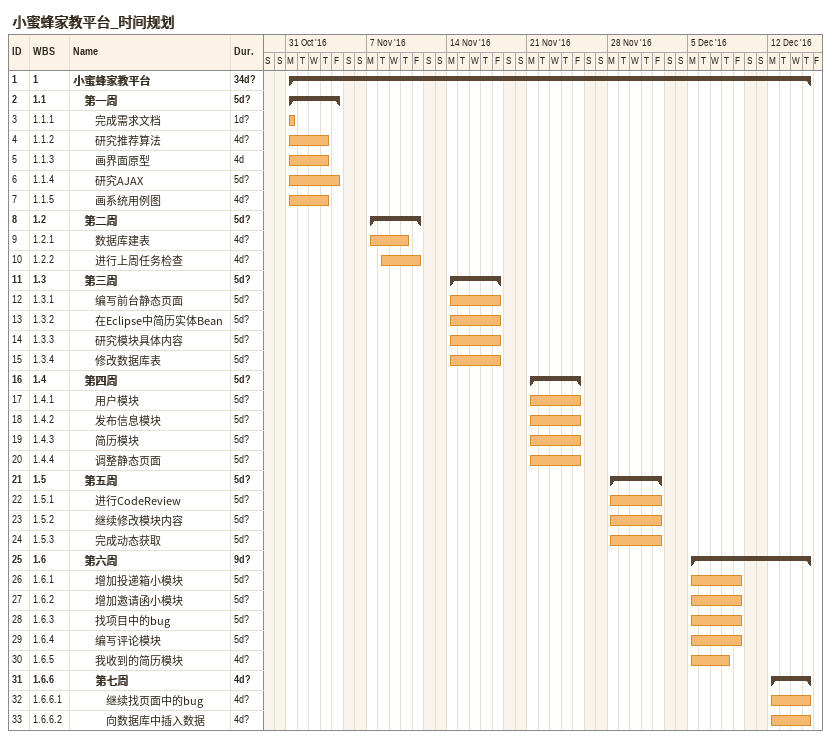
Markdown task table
小蜜蜂家教平台_时间规划

| ID | WBS | Task | Duration | Start | Finish |
|---|---|---|---|---|---|
| 1 | 1 | **小蜜蜂家教平台** | 34d? | 2016-10-31 | 2016-12-15 |
| 2 | 1.1 | **第一周** | 5d? | 2016-10-31 | 2016-11-04 |
| 3 | 1.1.1 | 完成需求文档 | 1d? | 2016-10-31 | 2016-10-31 |
| 4 | 1.1.2 | 研究推荐算法 | 4d? | 2016-10-31 | 2016-11-03 |
| 5 | 1.1.3 | 画界面原型 | 4d | 2016-10-31 | 2016-11-03 |
| 6 | 1.1.4 | 研究AJAX | 5d? | 2016-10-31 | 2016-11-04 |
| 7 | 1.1.5 | 画系统用例图 | 4d? | 2016-10-31 | 2016-11-03 |
| 8 | 1.2 | **第二周** | 5d? | 2016-11-07 | 2016-11-11 |
| 9 | 1.2.1 | 数据库建表 | 4d? | 2016-11-07 | 2016-11-10 |
| 10 | 1.2.2 | 进行上周任务检查 | 4d? | 2016-11-08 | 2016-11-11 |
| 11 | 1.3 | **第三周** | 5d? | 2016-11-14 | 2016-11-18 |
| 12 | 1.3.1 | 编写前台静态页面 | 5d? | 2016-11-14 | 2016-11-18 |
| 13 | 1.3.2 | 在Eclipse中简历实体Bean | 5d? | 2016-11-14 | 2016-11-18 |
| 14 | 1.3.3 | 研究模块具体内容 | 5d? | 2016-11-14 | 2016-11-18 |
| 15 | 1.3.4 | 修改数据库表 | 5d? | 2016-11-14 | 2016-11-18 |
| 16 | 1.4 | **第四周** | 5d? | 2016-11-21 | 2016-11-25 |
| 17 | 1.4.1 | 用户模块 | 5d? | 2016-11-21 | 2016-11-25 |
| 18 | 1.4.2 | 发布信息模块 | 5d? | 2016-11-21 | 2016-11-25 |
| 19 | 1.4.3 | 简历模块 | 5d? | 2016-11-21 | 2016-11-25 |
| 20 | 1.4.4 | 调整静态页面 | 5d? | 2016-11-21 | 2016-11-25 |
| 21 | 1.5 | **第五周** | 5d? | 2016-11-28 | 2016-12-02 |
| 22 | 1.5.1 | 进行CodeReview | 5d? | 2016-11-28 | 2016-12-02 |
| 23 | 1.5.2 | 继续修改模块内容 | 5d? | 2016-11-28 | 2016-12-02 |
| 24 | 1.5.3 | 完成动态获取 | 5d? | 2016-11-28 | 2016-12-02 |
| 25 | 1.6 | **第六周** | 9d? | 2016-12-05 | 2016-12-15 |
| 26 | 1.6.1 | 增加投递箱小模块 | 5d? | 2016-12-05 | 2016-12-09 |
| 27 | 1.6.2 | 增加邀请函小模块 | 5d? | 2016-12-05 | 2016-12-09 |
| 28 | 1.6.3 | 找项目中的bug | 5d? | 2016-12-05 | 2016-12-09 |
| 29 | 1.6.4 | 编写评论模块 | 5d? | 2016-12-05 | 2016-12-09 |
| 30 | 1.6.5 | 我收到的简历模块 | 4d? | 2016-12-05 | 2016-12-08 |
| 31 | 1.6.6 | **第七周** | 4d? | 2016-12-12 | 2016-12-15 |
| 32 | 1.6.6.1 | 继续找页面中的bug | 4d? | 2016-12-12 | 2016-12-15 |
| 33 | 1.6.6.2 | 向数据库中插入数据 | 4d? | 2016-12-12 | 2016-12-15 |
